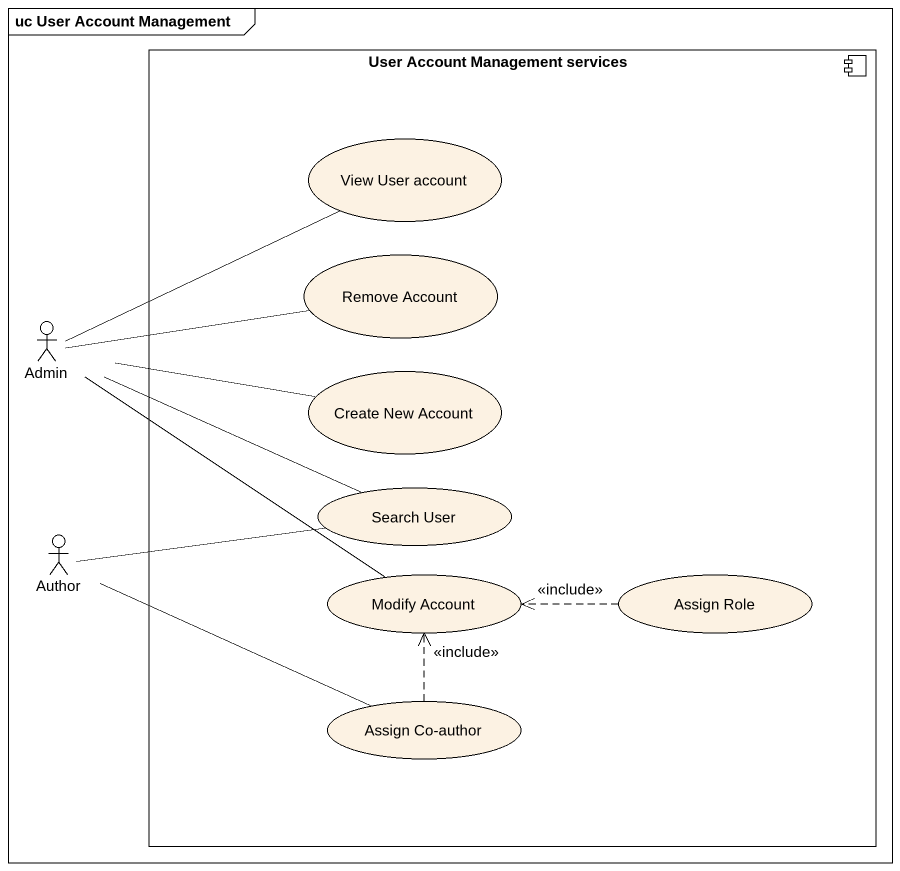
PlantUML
@startuml
mainframe uc User Account Management
component "User Account Management services" as User_Account_Management {
  usecase "View User account" as View_User_account
  usecase "Remove Account" as Remove_Account
  usecase "Create New Account" as Create_New_Account
  usecase "Search User" as Search_User
  usecase "Modify Account" as Modify_Account
  usecase "Assign Role" as Assign_Role
  usecase "Assign Co-author" as Assign_Co_author
}
actor Admin
actor Author
Admin -right- View_User_account
Admin -right- Remove_Account
Admin -right- Create_New_Account
Admin -right- Search_User
Admin -- Modify_Account
Author -right- Search_User
Author -right- Assign_Co_author
Assign_Role .left.> Modify_Account : <<include>>
Assign_Co_author .up.> Modify_Account : <<include>>
@enduml
